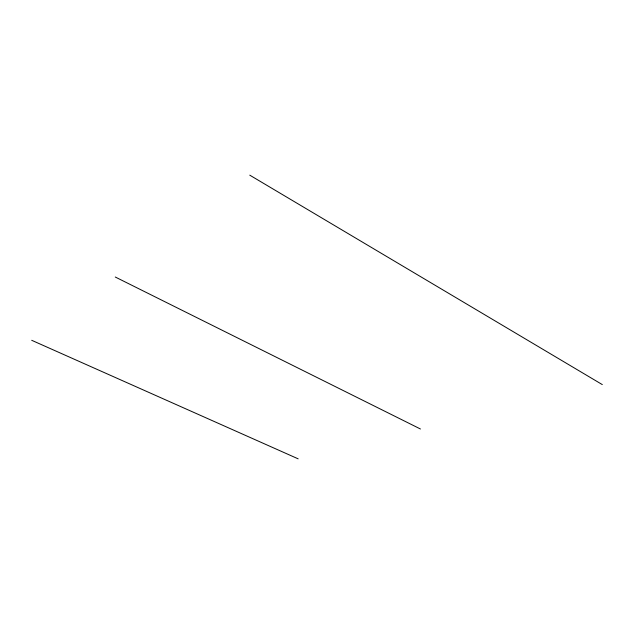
<?xml version="1.0" encoding="UTF-8"?>
<svg xmlns="http://www.w3.org/2000/svg" width="634" height="634" viewBox="0 0 634 634"><rect width="100%" height="100%" fill="white"/><g stroke="black" fill="none" stroke-linecap="round" stroke-linejoin="round"><path stroke-width="0.95" d="M31.7 340.299L298.17 458.842M115.261 277.018L420.445 428.996M249.764 175.158L602.3 384.6"/></g></svg>
